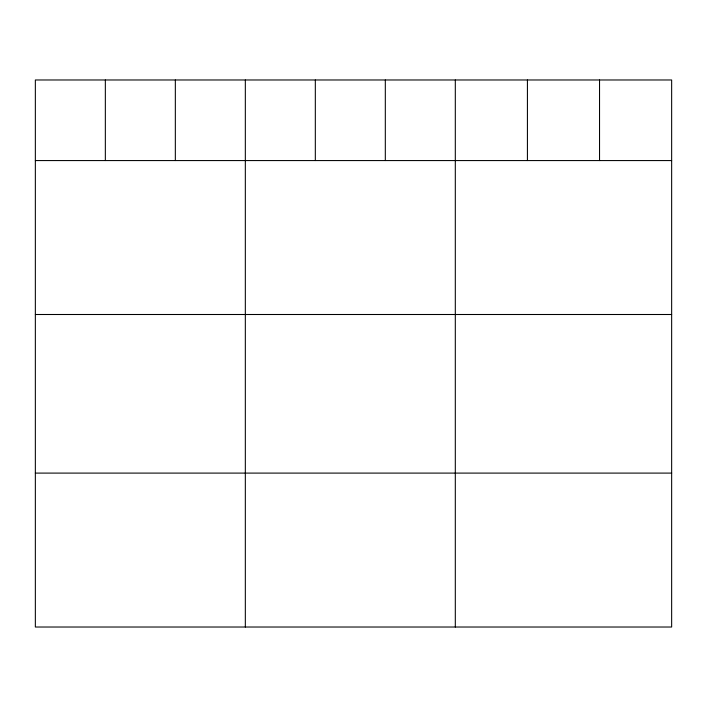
<?xml version="1.0" encoding="UTF-8"?>
<svg xmlns="http://www.w3.org/2000/svg" width="707" height="707" viewBox="0 0 707 707"><rect width="100%" height="100%" fill="white"/><g stroke="black" fill="none" stroke-linecap="round" stroke-linejoin="round"><path stroke-width="1.06" d="M671.65 160.569L671.65 627.021L35.35 627.021L35.35 79.979L671.65 79.979L671.65 160.569L35.35 160.569M35.35 314.5L671.65 314.5M35.35 473.098L671.65 473.098M599.536 79.979L599.536 160.569M527.422 79.979L527.422 160.569M455.308 79.979L455.308 627.021M385.315 79.979L385.315 160.569M315.322 79.979L315.322 160.569M245.329 79.979L245.329 627.021M175.336 79.979L175.336 160.569M105.343 79.979L105.343 160.569"/></g></svg>
